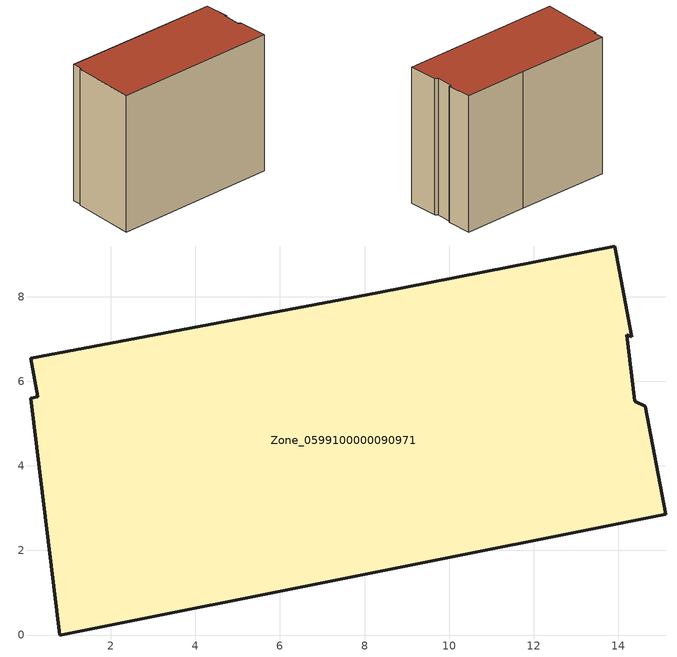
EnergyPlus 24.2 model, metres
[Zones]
Zone_0599100000090971
 floor ground (C_G): 0.79,0 0.11,5.6 0.27,5.63 0.11,6.54 8.32,8.09 13.92,9.2 14.32,7.06 14.2,7.1 14.39,5.53 14.64,5.41 15.12,2.86 z0
 wall outside (C_F): 14.32,7.06 13.92,9.2 8.32,8.09 0.11,6.54 0.27,5.63 0.11,5.6 0.79,0 15.12,2.86 14.64,5.41 14.39,5.53 14.2,7.1 14.32,7.06 z0:11.84
 roof outside (C_R): 0.11,5.6 0.79,0 15.12,2.86 14.64,5.41 14.39,5.53 14.2,7.1 14.32,7.06 13.92,9.2 8.32,8.09 0.11,6.54 0.27,5.63 z11.84
[BUILDING]
Pand.0599100000090971: North Axis=0; Terrain=City; Loads Convergence Tolerance Value=0.04; Temperature Convergence Tolerance Value=0.4; Solar Distribution=FullExterior; Maximum Number of Warmup Days=25; Minimum Number of Warmup Days=1
[Site:Location]
Rotterdam.The.Hague.AP_ZH_NLD Design_Conditions: Latitude=51.96; Longitude=4.45; Time Zone=1; Elevation=-4.5
[SITE:GROUNDTEMPERATURE:BUILDINGSURFACE]
18, 18, 18, 18, 18, 18, 18, 18, 18, 18, 18, 18
[MATERIAL] Thermal Absorptance=0.9; Solar Absorptance=0.7; Visible Absorptance=0.7
Name | Roughness | Thickness | Conductivity | Density | Specific Heat
G.TC.1946 | MediumSmooth | 0.15 | 1 | 540 | 1210
F.TC.1946 | Rough | 0.3 | 0.857143 | 1920 | 840
R.TC.1946 | MediumRough | 0.2 | 0.909091 | 1500 | 1000
[CONSTRUCTION]
C_G: G.TC.1946
C_F: F.TC.1946
C_R: R.TC.1946
[ZONE]
Zone_0599100000090971: Type=1; Multiplier=1; Ceiling Height=Autocalculate; Volume=Autocalculate; Floor Area=autocalculate; Part of Total Floor Area=Yes
[ZONEINFILTRATION:DESIGNFLOWRATE]
Infil_Zone_0599100000090971: Zone or ZoneList or Space or SpaceList=Zone_0599100000090971; Schedule=AlwaysOn; Design Flow Rate Calculation Method=Flow/Area; Flow Rate per Floor Area=0.003; Constant Term Coefficient=1; Temperature Term Coefficient=0; Velocity Term Coefficient=0; Velocity Squared Term Coefficient=0
[HVACTEMPLATE:ZONE:IDEALLOADSAIRSYSTEM]
Zone_0599100000090971: Maximum Heating Supply Air Temperature=50; Minimum Cooling Supply Air Temperature=13; Maximum Heating Supply Air Humidity Ratio=0.0156; Minimum Cooling Supply Air Humidity Ratio=0.0077; Heating Limit=NoLimit; Cooling Limit=NoLimit; Dehumidification Control Type=ConstantSensibleHeatRatio; Cooling Sensible Heat Ratio=0.7; Dehumidification Setpoint=60; Humidification Control Type=None; Humidification Setpoint=30; Outdoor Air Method=None; Outdoor Air Flow Rate per Person=0.00944; Outdoor Air Flow Rate per Zone Floor Area=0; Outdoor Air Flow Rate per Zone=0; Demand Controlled Ventilation Type=None; Outdoor Air Economizer Type=NoEconomizer; Heat Recovery Type=None; Sensible Heat Recovery Effectiveness=0.7; Latent Heat Recovery Effectiveness=0.65
[ZONECONTROL:THERMOSTAT]
ThermostatControl_Zone_0599100000090971: Zone or ZoneList=Zone_0599100000090971; Control Type Schedule=DualSetpointControlType; Control 1=Thermostat_Zone_0599100000090971; Temperature Difference Between Cutout And Setpoint=0
[THERMOSTATSETPOINT:DUALSETPOINT]
Thermostat_Zone_0599100000090971: Heating Setpoint Temperature Schedule=HeatingSetpoint_Zone_0599100000090971; Cooling Setpoint Temperature Schedule=CoolingSetpoint_Zone_0599100000090971
[SCHEDULE:COMPACT]
HeatingSetpoint_Zone_0599100000090971: Through: 12/31, For: AllDays, Until: 24:00, 21
CoolingSetpoint_Zone_0599100000090971: Through: 12/31, For: AllDays, Until: 24:00, 24
DualSetpointControlType: Through: 12/31, For: AllDays, Until: 24:00, 4
AlwaysOn: Through: 12/31, For: AllDays, Until: 24:00, 1
